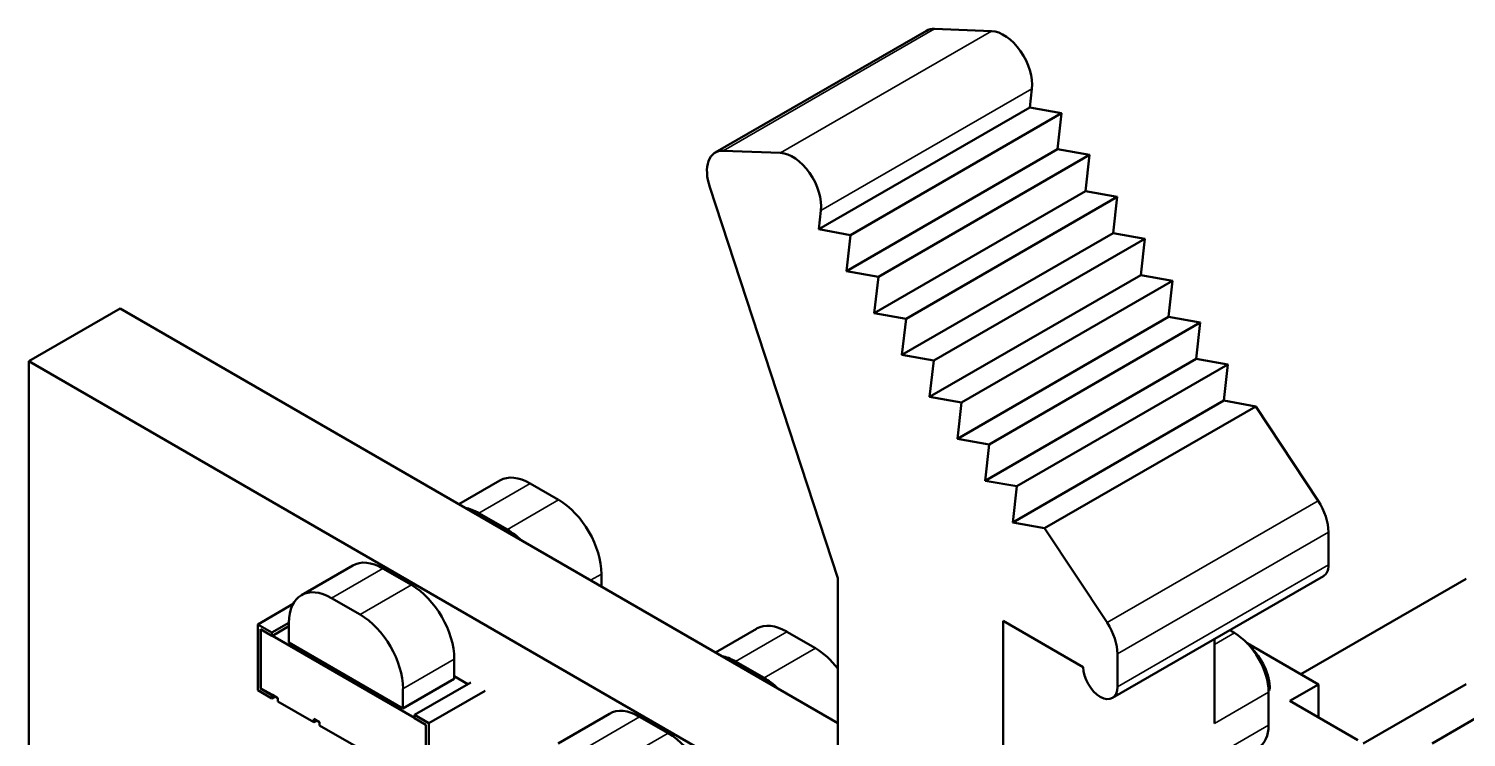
# Model space of a CAD drawing. Header units: millimetres. Extents: x 3100 to 5091, y 868 to 1900.
# Drawn here: x 4047.67 to 4065.49, y 1717.52 to 1726.3 of the extents above; entities that cross this region are included whole.
import ezdxf

# ---------------------------------------------------------------- set-up
doc = ezdxf.new("R2010")
doc.units = ezdxf.units.MM
doc.header["$LTSCALE"] = 1.8
doc.layers.add('외형선(ISO)', color=7, linetype='Continuous', lineweight=50)
doc.layers.add('좁은 외형선(ISO)', color=7, linetype='Continuous', lineweight=35)

msp = doc.modelspace()

# ---------------------------------------------------------------- linework, layer by layer
at = {"layer": '외형선(ISO)'}
for p, q in [((4058.802, 1726.274), (4056.185, 1724.764)), ((4059.608, 1726.27), (4058.9, 1726.297)), ((4060.084, 1725.324), (4060.11, 1725.555)), ((4060.084, 1725.324), (4057.468, 1723.813)), ((4057.862, 1723.742), (4060.478, 1725.253)), ((4060.478, 1725.253), (4060.084, 1725.324)), ((4060.428, 1724.804), (4060.478, 1725.253)), ((4056.284, 1724.787), (4056.992, 1724.759)), ((4060.428, 1724.804), (4057.812, 1723.294)), ((4058.206, 1723.223), (4060.822, 1724.734)), ((4060.822, 1724.734), (4060.428, 1724.804)), ((4060.772, 1724.285), (4060.822, 1724.734)), ((4056.117, 1724.336), (4057.705, 1719.488)), ((4060.772, 1724.285), (4058.155, 1722.774)), ((4058.549, 1722.704), (4061.166, 1724.214)), ((4061.166, 1724.214), (4060.772, 1724.285)), ((4061.115, 1723.766), (4061.166, 1724.214)), ((4057.494, 1724.044), (4057.468, 1723.813)), ((4057.468, 1723.813), (4057.862, 1723.742)), ((4057.862, 1723.742), (4057.812, 1723.294)), ((4061.115, 1723.766), (4058.499, 1722.255)), ((4058.893, 1722.185), (4061.509, 1723.695)), ((4061.509, 1723.695), (4061.115, 1723.766)), ((4061.459, 1723.246), (4061.509, 1723.695)), ((4057.812, 1723.294), (4058.206, 1723.223)), ((4058.206, 1723.223), (4058.155, 1722.774)), ((4061.459, 1723.246), (4058.842, 1721.736)), ((4059.237, 1721.665), (4061.853, 1723.176)), ((4061.853, 1723.176), (4061.459, 1723.246)), ((4061.802, 1722.727), (4061.853, 1723.176)), ((4048.806, 1722.83), (4047.674, 1722.177)), ((4048.806, 1722.83), (4057.705, 1717.692)), ((4058.155, 1722.774), (4058.549, 1722.704)), ((4058.549, 1722.704), (4058.499, 1722.255)), ((4061.802, 1722.727), (4059.186, 1721.217)), ((4059.58, 1721.146), (4062.197, 1722.656)), ((4062.197, 1722.656), (4061.802, 1722.727)), ((4062.146, 1722.208), (4062.197, 1722.656)), ((4058.499, 1722.255), (4058.893, 1722.185)), ((4057.561, 1716.468), (4047.674, 1722.177)), ((4047.674, 1722.177), (4047.674, 1707.643)), ((4058.893, 1722.185), (4058.842, 1721.736)), ((4062.146, 1722.208), (4059.53, 1720.697)), ((4059.924, 1720.627), (4062.54, 1722.137)), ((4062.54, 1722.137), (4062.146, 1722.208)), ((4062.49, 1721.689), (4062.54, 1722.137)), ((4058.842, 1721.736), (4059.237, 1721.665)), ((4062.49, 1721.689), (4059.873, 1720.178)), ((4062.884, 1721.618), (4062.49, 1721.689)), ((4059.237, 1721.665), (4059.186, 1721.217)), ((4060.267, 1720.107), (4062.884, 1721.618)), ((4063.658, 1720.449), (4062.884, 1721.618)), ((4059.186, 1721.217), (4059.58, 1721.146)), ((4059.58, 1721.146), (4059.53, 1720.697)), ((4053.515, 1720.699), (4053.005, 1720.405)), ((4054.243, 1720.458), (4053.89, 1720.662)), ((4059.53, 1720.697), (4059.924, 1720.627)), ((4059.924, 1720.627), (4059.873, 1720.178)), ((4053.607, 1720.09), (4053.253, 1720.295)), ((4059.873, 1720.178), (4060.267, 1720.107)), ((4060.267, 1720.107), (4061.041, 1718.938)), ((4063.786, 1719.652), (4063.786, 1720.06)), ((4051.69, 1719.646), (4051.054, 1719.278)), ((4052.419, 1719.405), (4052.065, 1719.609)), ((4054.774, 1719.384), (4054.774, 1719.539)), ((4057.705, 1717.115), (4057.705, 1719.488)), ((4063.724, 1719.514), (4061.107, 1718.004)), ((4065.493, 1719.482), (4063.443, 1718.298)), ((4051.783, 1719.037), (4051.429, 1719.241)), ((4050.951, 1719.169), (4050.512, 1718.916)), ((4050.512, 1718.916), (4050.512, 1718.099)), ((4050.688, 1718.814), (4050.512, 1718.916)), ((4050.547, 1718.855), (4050.688, 1718.773)), ((4050.547, 1718.12), (4050.547, 1718.855)), ((4050.552, 1718.851), (4050.552, 1718.123)), ((4050.688, 1718.814), (4050.899, 1718.935)), ((4050.694, 1718.776), (4050.899, 1718.894)), ((4050.899, 1718.935), (4050.899, 1718.69)), ((4056.697, 1718.862), (4056.187, 1718.568)), ((4060.745, 1718.386), (4059.755, 1718.958)), ((4059.755, 1718.958), (4059.755, 1716.176)), ((4062.561, 1718.843), (4062.619, 1718.81)), ((4050.688, 1718.773), (4050.688, 1718.814)), ((4050.688, 1718.773), (4050.694, 1718.776)), ((4052.456, 1717.758), (4050.694, 1718.776)), ((4050.899, 1718.69), (4052.313, 1717.874)), ((4057.425, 1718.621), (4057.072, 1718.825)), ((4062.372, 1717.687), (4062.372, 1718.734)), ((4062.778, 1718.682), (4063.662, 1718.172)), ((4052.949, 1718.241), (4052.949, 1718.486)), ((4061.17, 1718.549), (4061.17, 1718.141)), ((4056.789, 1718.253), (4056.435, 1718.457)), ((4050.552, 1718.123), (4050.547, 1718.12)), ((4050.688, 1718.038), (4050.547, 1718.12)), ((4050.552, 1718.123), (4050.694, 1718.041)), ((4052.949, 1718.241), (4052.313, 1717.874)), ((4052.313, 1717.874), (4052.313, 1718.119)), ((4053.154, 1718.196), (4052.456, 1717.793)), ((4053.119, 1718.176), (4052.949, 1718.274)), ((4063.662, 1718.172), (4063.308, 1717.968)), ((4063.662, 1718.172), (4063.662, 1717.763)), ((4065.493, 1718.176), (4064.215, 1717.438)), ((4065.069, 1717.441), (4066.342, 1718.176)), ((4050.512, 1718.099), (4050.688, 1717.997)), ((4050.694, 1718.041), (4050.688, 1718.038)), ((4050.688, 1717.997), (4050.688, 1718.038)), ((4050.729, 1718.021), (4050.688, 1717.997)), ((4050.764, 1718), (4050.694, 1718.041)), ((4050.764, 1717.959), (4050.764, 1718)), ((4050.764, 1717.959), (4051.208, 1717.703)), ((4052.633, 1717.691), (4053.331, 1718.094)), ((4063.043, 1718.1), (4063.061, 1718.11)), ((4063.043, 1717.666), (4063.043, 1718.075)), ((4064.15, 1717.482), (4063.308, 1717.968)), ((4052.456, 1717.793), (4052.456, 1717.752)), ((4052.633, 1717.691), (4052.456, 1717.793)), ((4054.236, 1717.441), (4054.872, 1717.809)), ((4055.247, 1717.772), (4055.601, 1717.568)), ((4051.279, 1717.703), (4051.208, 1717.744)), ((4051.208, 1717.744), (4051.208, 1717.703)), ((4051.279, 1717.662), (4051.279, 1717.703)), ((4051.279, 1717.662), (4051.876, 1717.318)), ((4052.456, 1717.752), (4052.597, 1717.671)), ((4052.597, 1717.671), (4052.597, 1716.936)), ((4052.633, 1716.875), (4052.633, 1717.691))]:
    msp.add_line(p, q, dxfattribs=at)
for centre, major_axis, start_param, end_param in [((4059.052, 1725.841), (-0.25, 0.433), 5.9418, 6.283185), ((4059.76, 1725.813), (-0.25, 0.433), 3.788628, 5.941358), ((4056.435, 1724.33), (-0.25, 0.433), 5.941485, 7.520205), ((4057.144, 1724.303), (-0.25, 0.433), 3.788628, 5.941357), ((4053.89, 1720.05), (-0.375, 0.65), 5.497787, 6.283185), ((4054.243, 1719.846), (-0.375, 0.65), 3.926991, 5.497787), ((4063.432, 1720.264), (0.25, -0.433), 0.785398, 1.665411), ((4053.253, 1719.682), (-0.375, 0.65), 5.497787, 5.825855), ((4053.607, 1719.478), (-0.375, 0.65), 5.169719, 5.497787), ((4052.065, 1718.996), (-0.375, 0.65), 5.497787, 6.283185), ((4063.574, 1719.774), (0.15, -0.26), 0, 0.785398), ((4052.419, 1718.792), (-0.375, 0.65), 3.926991, 5.497787), ((4051.429, 1718.629), (-0.375, 0.65), 5.497787, 7.068583), ((4051.783, 1718.425), (-0.375, 0.65), 3.926991, 5.497787), ((4057.072, 1718.213), (-0.375, 0.65), 5.497787, 6.283185), ((4060.816, 1718.753), (0.25, -0.433), 0.785398, 1.665412), ((4062.619, 1718.32), (0.3, -0.52), 0.785398, 2.356194), ((4056.435, 1717.845), (-0.375, 0.65), 5.497787, 5.825855), ((4057.425, 1718.008), (-0.375, 0.65), 4.942956, 5.497787), ((4062.707, 1718.315), (-0.25, 0.433), 3.926991, 5.192571), ((4060.957, 1718.264), (0.15, -0.26), 3.926991, 7.068583), ((4056.789, 1717.641), (-0.375, 0.65), 5.169719, 5.497787), ((4055.247, 1717.159), (-0.375, 0.65), 5.497787, 6.283185), ((4051.542, 1717.47), (-0.525, 0), 5.30614, 5.402404), ((4062.619, 1717.911), (0.3, -0.52), 0, 0.785398), ((4055.601, 1716.955), (0.375, -0.65), 0.785398, 2.356194)]:
    msp.add_ellipse(centre, major_axis=major_axis, ratio=0.57735, start_param=start_param, end_param=end_param, dxfattribs=at)
at = {"layer": '좁은 외형선(ISO)'}
for p, q in [((4058.9, 1726.297), (4056.284, 1724.787)), ((4059.608, 1726.27), (4056.992, 1724.759)), ((4060.11, 1725.555), (4057.494, 1724.044)), ((4053.89, 1720.662), (4053.253, 1720.295)), ((4054.243, 1720.458), (4053.607, 1720.09)), ((4063.658, 1720.449), (4061.041, 1718.938)), ((4063.786, 1720.06), (4061.17, 1718.549)), ((4052.065, 1719.609), (4051.429, 1719.241)), ((4063.786, 1719.652), (4061.17, 1718.141)), ((4052.419, 1719.405), (4051.783, 1719.037)), ((4054.774, 1719.539), (4054.639, 1719.462)), ((4057.072, 1718.825), (4056.435, 1718.457)), ((4062.619, 1718.81), (4062.372, 1718.667)), ((4052.949, 1718.486), (4052.313, 1718.119)), ((4057.425, 1718.621), (4056.789, 1718.253)), ((4063.043, 1718.075), (4062.372, 1717.687)), ((4054.611, 1717.404), (4055.247, 1717.772)), ((4063.043, 1717.666), (4062.053, 1717.095)), ((4054.965, 1717.2), (4055.601, 1717.568))]:
    msp.add_line(p, q, dxfattribs=at)

doc.saveas('drawing.dxf')
